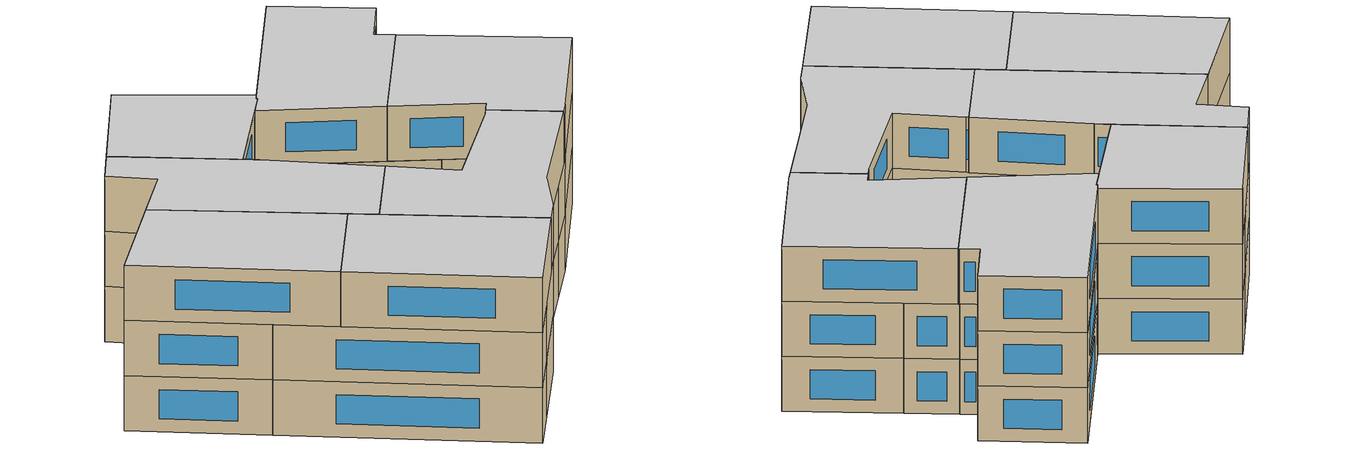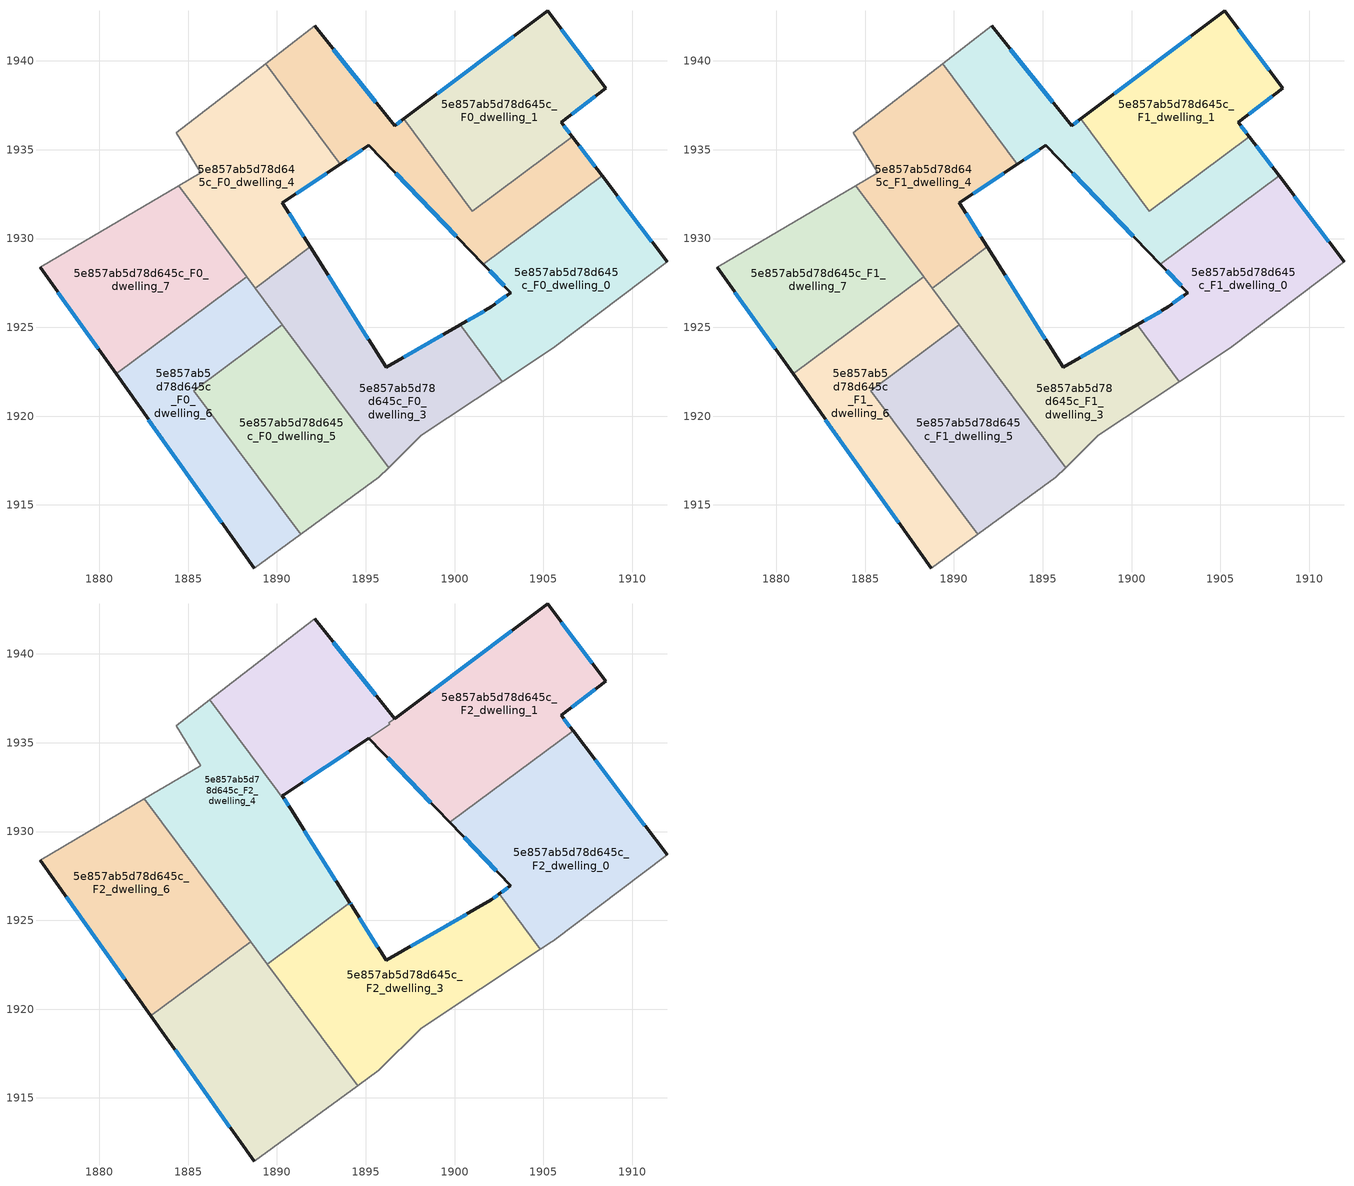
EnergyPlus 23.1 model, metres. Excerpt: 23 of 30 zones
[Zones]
5e857ab5d78d645c_F0_dwelling_0
 floor ground (EU_floor_Construction): 1908.3,1933.53 1911.96,1928.7 1905.53,1923.83 1902.69,1921.95 1900.31,1925.14 1902.08,1926.15 1903.16,1926.96 1901.62,1928.55 z0
 wall outside (EU_wall_Construction): 1901.62,1928.55 1903.16,1926.96 1902.08,1926.15 1900.31,1925.14 / 1911.96,1928.7 1908.3,1933.53 z0:3
 wall to 5e857ab5d78d645c_F0_dwelling_2 (EU_wall_Construction): 1908.3,1933.53 1901.62,1928.55 z0:3
 wall adiabatic (EU_wall_Construction): 1902.69,1921.95 1905.53,1923.83 1911.96,1928.7 z0:3
 wall to 5e857ab5d78d645c_F0_dwelling_3 (EU_wall_Construction): 1900.31,1925.14 1902.69,1921.95 z0:3
 window (EU_Window_Construction): 1902.9,1926.77 1902.33,1926.34 / 1901.98,1928.18 1902.8,1927.34 / 1911.1,1929.83 1909.16,1932.39 / 1901.67,1925.92 1900.73,1925.38 z0.7:2.3
5e857ab5d78d645c_F0_dwelling_1
 floor ground (EU_floor_Construction): 1905.25,1942.82 1908.53,1938.46 1906.01,1936.55 1906.63,1935.74 1900.99,1931.55 1897.13,1936.73 z0
 wall outside (EU_wall_Construction): 1906.63,1935.74 1906.01,1936.55 1908.53,1938.46 1905.25,1942.82 1897.13,1936.73 z0:3
 wall to 5e857ab5d78d645c_F0_dwelling_2 (EU_wall_Construction): 1897.13,1936.73 1900.99,1931.55 1906.63,1935.74 z0:3
 window (EU_Window_Construction): 1907.76,1939.48 1906.02,1941.8 / 1906.6,1937 1907.94,1938.01 / 1906.48,1935.93 1906.15,1936.36 / 1903.35,1941.39 1899.04,1938.16 z0.7:2.3
5e857ab5d78d645c_F0_dwelling_2
 floor ground (EU_floor_Construction): 1906.63,1935.74 1908.3,1933.53 1901.62,1928.55 1895.16,1935.25 1893.58,1934.2 1889.37,1939.85 1892.13,1941.98 1896.62,1936.35 1897.13,1936.73 1900.99,1931.55 z0
 wall outside (EU_wall_Construction): 1897.13,1936.73 1896.62,1936.35 1892.13,1941.98 / 1908.3,1933.53 1906.63,1935.74 / 1893.58,1934.2 1895.16,1935.25 1901.62,1928.55 z0:3
 wall to 5e857ab5d78d645c_F0_dwelling_4 (EU_wall_Construction): 1889.37,1939.85 1893.58,1934.2 z0:3
 wall adiabatic (EU_wall_Construction): 1892.13,1941.98 1889.37,1939.85 z0:3
 window (EU_Window_Construction): 1895.57,1937.67 1893.18,1940.66 / 1897.01,1936.64 1896.74,1936.44 / 1907.91,1934.05 1907.02,1935.22 / 1896.68,1933.68 1900.1,1930.13 / 1893.95,1934.44 1894.79,1935.01 z0.7:2.3
5e857ab5d78d645c_F0_dwelling_3
 floor ground (EU_floor_Construction): 1900.31,1925.14 1902.69,1921.95 1898.12,1918.91 1896.29,1917.1 1888.77,1927.21 1891.89,1929.53 1896.15,1922.75 z0
 wall outside (EU_wall_Construction): 1900.31,1925.14 1896.15,1922.75 1891.89,1929.53 z0:3
 wall adiabatic (EU_wall_Construction): 1896.29,1917.1 1898.12,1918.91 1902.69,1921.95 z0:3
 wall to 5e857ab5d78d645c_F0_dwelling_4 (EU_wall_Construction): 1891.89,1929.53 1888.77,1927.21 z0:3
 wall to 5e857ab5d78d645c_F0_dwelling_5 (EU_wall_Construction): 1890.3,1925.14 1896.29,1917.1 z0:3
 wall to 5e857ab5d78d645c_F0_dwelling_6 (EU_wall_Construction): 1888.77,1927.21 1890.3,1925.14 z0:3
 window (EU_Window_Construction): 1895.15,1924.34 1892.89,1927.94 / 1899.34,1924.58 1897.13,1923.31 z0.7:2.3
5e857ab5d78d645c_F0_dwelling_4
 floor ground (EU_floor_Construction): 1889.37,1939.85 1893.58,1934.2 1890.32,1932.02 1891.89,1929.53 1888.77,1927.21 1884.48,1932.98 1885.71,1933.7 1884.34,1935.97 z0
 wall outside (EU_wall_Construction): 1891.89,1929.53 1890.32,1932.02 1893.58,1934.2 z0:3
 wall adiabatic (EU_wall_Construction): 1889.37,1939.85 1884.34,1935.97 1885.71,1933.7 1884.48,1932.98 z0:3
 wall to 5e857ab5d78d645c_F0_dwelling_7 (EU_wall_Construction): 1884.48,1932.98 1888.29,1927.84 z0:3
 wall to 5e857ab5d78d645c_F0_dwelling_6 (EU_wall_Construction): 1888.29,1927.84 1888.77,1927.21 z0:3
 window (EU_Window_Construction): 1891.52,1930.11 1890.68,1931.43 / 1891.08,1932.53 1892.81,1933.68 z0.7:2.3
5e857ab5d78d645c_F0_dwelling_5
 floor ground (EU_floor_Construction): 1890.3,1925.14 1896.29,1917.1 1895.73,1916.55 1891.35,1913.35 1885.33,1921.44 z0
 wall adiabatic (EU_wall_Construction): 1891.35,1913.35 1895.73,1916.55 1896.29,1917.1 z0:3
 wall to 5e857ab5d78d645c_F0_dwelling_6 (EU_wall_Construction): 1890.3,1925.14 1885.33,1921.44 1891.35,1913.35 z0:3
5e857ab5d78d645c_F0_dwelling_6
 floor ground (EU_floor_Construction): 1890.3,1925.14 1885.33,1921.44 1891.35,1913.35 1888.72,1911.44 1880.94,1922.38 1888.29,1927.84 z0
 wall outside (EU_wall_Construction): 1880.94,1922.38 1888.72,1911.44 z0:3
 wall adiabatic (EU_wall_Construction): 1888.72,1911.44 1891.35,1913.35 z0:3
 wall to 5e857ab5d78d645c_F0_dwelling_7 (EU_wall_Construction): 1888.29,1927.84 1880.94,1922.38 z0:3
 window (EU_Window_Construction): 1882.77,1919.81 1886.89,1914.01 z0.7:2.3
5e857ab5d78d645c_F0_dwelling_7
 floor ground (EU_floor_Construction): 1884.48,1932.98 1888.29,1927.84 1880.94,1922.38 1876.66,1928.4 z0
 wall outside (EU_wall_Construction): 1876.66,1928.4 1880.94,1922.38 z0:3
 wall adiabatic (EU_wall_Construction): 1884.48,1932.98 1876.66,1928.4 z0:3
 window (EU_Window_Construction): 1877.67,1926.98 1879.94,1923.79 z0.7:2.3
5e857ab5d78d645c_F1_dwelling_0
 floor to 5e857ab5d78d645c_F0_dwelling_0 (EU_floor_Construction): 1908.3,1933.53 1911.96,1928.7 1905.53,1923.83 1902.69,1921.95 1900.31,1925.14 1902.08,1926.15 1903.16,1926.96 1901.62,1928.55 z3
 wall outside (EU_wall_Construction): 1901.62,1928.55 1903.16,1926.96 1902.08,1926.15 1900.31,1925.14 / 1911.96,1928.7 1908.3,1933.53 z3:6
 wall to 5e857ab5d78d645c_F1_dwelling_2 (EU_wall_Construction): 1908.3,1933.53 1901.62,1928.55 z3:6
 wall adiabatic (EU_wall_Construction): 1902.69,1921.95 1905.53,1923.83 1911.96,1928.7 z3:6
 wall to 5e857ab5d78d645c_F1_dwelling_3 (EU_wall_Construction): 1900.31,1925.14 1902.69,1921.95 z3:6
 window (EU_Window_Construction): 1902.9,1926.77 1902.33,1926.34 / 1901.98,1928.18 1902.8,1927.34 / 1911.1,1929.83 1909.16,1932.39 / 1901.67,1925.92 1900.73,1925.38 z3.7:5.3
5e857ab5d78d645c_F1_dwelling_1
 floor to 5e857ab5d78d645c_F0_dwelling_1 (EU_floor_Construction): 1905.25,1942.82 1908.53,1938.46 1906.01,1936.55 1906.63,1935.74 1900.99,1931.55 1897.13,1936.73 z3
 wall outside (EU_wall_Construction): 1906.63,1935.74 1906.01,1936.55 1908.53,1938.46 1905.25,1942.82 1897.13,1936.73 z3:6
 wall to 5e857ab5d78d645c_F1_dwelling_2 (EU_wall_Construction): 1897.13,1936.73 1900.99,1931.55 1906.63,1935.74 z3:6
 window (EU_Window_Construction): 1907.76,1939.48 1906.02,1941.8 / 1906.6,1937 1907.94,1938.01 / 1906.48,1935.93 1906.15,1936.36 / 1903.35,1941.39 1899.04,1938.16 z3.7:5.3
5e857ab5d78d645c_F1_dwelling_2
 floor to 5e857ab5d78d645c_F0_dwelling_2 (EU_floor_Construction): 1906.63,1935.74 1908.3,1933.53 1901.62,1928.55 1895.16,1935.25 1893.58,1934.2 1889.37,1939.85 1892.13,1941.98 1896.62,1936.35 1897.13,1936.73 1900.99,1931.55 z3
 wall outside (EU_wall_Construction): 1897.13,1936.73 1896.62,1936.35 1892.13,1941.98 / 1908.3,1933.53 1906.63,1935.74 / 1893.58,1934.2 1895.16,1935.25 1901.62,1928.55 z3:6
 wall to 5e857ab5d78d645c_F1_dwelling_4 (EU_wall_Construction): 1889.37,1939.85 1893.58,1934.2 z3:6
 wall adiabatic (EU_wall_Construction): 1892.13,1941.98 1889.37,1939.85 z3:6
 window (EU_Window_Construction): 1895.57,1937.67 1893.18,1940.66 / 1897.01,1936.64 1896.74,1936.44 / 1907.91,1934.05 1907.02,1935.22 / 1896.68,1933.68 1900.1,1930.13 / 1893.95,1934.44 1894.79,1935.01 z3.7:5.3
5e857ab5d78d645c_F1_dwelling_3
 floor to 5e857ab5d78d645c_F0_dwelling_3 (EU_floor_Construction): 1900.31,1925.14 1902.69,1921.95 1898.12,1918.91 1896.29,1917.1 1888.77,1927.21 1891.89,1929.53 1896.15,1922.75 z3
 wall outside (EU_wall_Construction): 1900.31,1925.14 1896.15,1922.75 1891.89,1929.53 z3:6
 wall adiabatic (EU_wall_Construction): 1896.29,1917.1 1898.12,1918.91 1902.69,1921.95 z3:6
 wall to 5e857ab5d78d645c_F1_dwelling_4 (EU_wall_Construction): 1891.89,1929.53 1888.77,1927.21 z3:6
 wall to 5e857ab5d78d645c_F1_dwelling_5 (EU_wall_Construction): 1890.3,1925.14 1896.29,1917.1 z3:6
 wall to 5e857ab5d78d645c_F1_dwelling_6 (EU_wall_Construction): 1888.77,1927.21 1890.3,1925.14 z3:6
 window (EU_Window_Construction): 1895.15,1924.34 1892.89,1927.94 / 1899.34,1924.58 1897.13,1923.31 z3.7:5.3
5e857ab5d78d645c_F1_dwelling_4
 floor to 5e857ab5d78d645c_F0_dwelling_4 (EU_floor_Construction): 1889.37,1939.85 1893.58,1934.2 1890.32,1932.02 1891.89,1929.53 1888.77,1927.21 1884.48,1932.98 1885.71,1933.7 1884.34,1935.97 z3
 wall outside (EU_wall_Construction): 1891.89,1929.53 1890.32,1932.02 1893.58,1934.2 z3:6
 wall adiabatic (EU_wall_Construction): 1889.37,1939.85 1884.34,1935.97 1885.71,1933.7 1884.48,1932.98 z3:6
 wall to 5e857ab5d78d645c_F1_dwelling_7 (EU_wall_Construction): 1884.48,1932.98 1888.29,1927.84 z3:6
 wall to 5e857ab5d78d645c_F1_dwelling_6 (EU_wall_Construction): 1888.29,1927.84 1888.77,1927.21 z3:6
 window (EU_Window_Construction): 1891.52,1930.11 1890.68,1931.43 / 1891.08,1932.53 1892.81,1933.68 z3.7:5.3
5e857ab5d78d645c_F1_dwelling_5
 floor to 5e857ab5d78d645c_F0_dwelling_5 (EU_floor_Construction): 1890.3,1925.14 1896.29,1917.1 1895.73,1916.55 1891.35,1913.35 1885.33,1921.44 z3
 wall adiabatic (EU_wall_Construction): 1891.35,1913.35 1895.73,1916.55 1896.29,1917.1 z3:6
 wall to 5e857ab5d78d645c_F1_dwelling_6 (EU_wall_Construction): 1890.3,1925.14 1885.33,1921.44 1891.35,1913.35 z3:6
5e857ab5d78d645c_F1_dwelling_6
 floor to 5e857ab5d78d645c_F0_dwelling_6 (EU_floor_Construction): 1890.3,1925.14 1885.33,1921.44 1891.35,1913.35 1888.72,1911.44 1880.94,1922.38 1888.29,1927.84 z3
 wall outside (EU_wall_Construction): 1880.94,1922.38 1888.72,1911.44 z3:6
 wall adiabatic (EU_wall_Construction): 1888.72,1911.44 1891.35,1913.35 z3:6
 wall to 5e857ab5d78d645c_F1_dwelling_7 (EU_wall_Construction): 1888.29,1927.84 1880.94,1922.38 z3:6
 window (EU_Window_Construction): 1882.77,1919.81 1886.89,1914.01 z3.7:5.3
5e857ab5d78d645c_F1_dwelling_7
 floor to 5e857ab5d78d645c_F0_dwelling_7 (EU_floor_Construction): 1884.48,1932.98 1888.29,1927.84 1880.94,1922.38 1876.66,1928.4 z3
 wall outside (EU_wall_Construction): 1876.66,1928.4 1880.94,1922.38 z3:6
 wall adiabatic (EU_wall_Construction): 1884.48,1932.98 1876.66,1928.4 z3:6
 window (EU_Window_Construction): 1877.67,1926.98 1879.94,1923.79 z3.7:5.3
5e857ab5d78d645c_F2_dwelling_0
 floor to 5e857ab5d78d645c_F1_dwelling_0 (EU_floor_Construction): 1908.3,1933.53 1911.96,1928.7 1905.53,1923.83 1905.47,1923.79 1904.84,1923.38 1902.53,1926.49 1903.16,1926.96 1901.62,1928.56 z6
 floor to 5e857ab5d78d645c_F1_dwelling_2 (EU_floor_Construction): 1906.67,1935.68 1908.3,1933.53 1901.62,1928.56 1899.73,1930.51 z6
 wall outside (EU_wall_Construction): 1899.73,1930.51 1903.16,1926.96 1903.13,1926.94 1902.53,1926.49 / 1911.96,1928.7 1906.67,1935.68 z6:9
 wall to 5e857ab5d78d645c_F2_dwelling_1 (EU_wall_Construction): 1906.67,1935.68 1899.73,1930.51 z6:9
 wall adiabatic (EU_wall_Construction): 1904.84,1923.38 1905.47,1923.79 1905.53,1923.83 1911.96,1928.7 z6:9
 wall to 5e857ab5d78d645c_F2_dwelling_3 (EU_wall_Construction): 1902.53,1926.49 1904.84,1923.38 z6:9
 window (EU_Window_Construction): 1900.54,1929.68 1902.35,1927.8 / 1910.72,1930.34 1907.92,1934.04 / 1902.99,1926.83 1902.67,1926.59 z6.7:8.3
 ceiling to 5e857ab5d78d645c_F3_dwelling_0 (EU_floor_Construction): 1911.96,1928.7 1906.67,1935.68 1899.73,1930.51 1903.16,1926.96 1903.13,1926.94 1902.53,1926.49 1904.84,1923.38 1905.47,1923.79 1905.53,1923.83 z9
5e857ab5d78d645c_F2_dwelling_1
 floor to 5e857ab5d78d645c_F1_dwelling_1 (EU_floor_Construction): 1905.25,1942.82 1908.53,1938.46 1906.01,1936.55 1906.63,1935.74 1900.99,1931.55 1897.13,1936.73 z6
 floor to 5e857ab5d78d645c_F1_dwelling_2 (EU_floor_Construction): 1906.63,1935.74 1906.65,1935.71 1906.66,1935.69 1906.67,1935.68 1899.73,1930.51 1895.16,1935.25 1896.35,1936.05 1896.3,1936.11 1897.13,1936.73 1900.99,1931.55 z6
 wall outside (EU_wall_Construction): 1906.67,1935.68 1906.65,1935.71 1906.01,1936.55 1908.53,1938.46 1905.25,1942.82 1896.62,1936.35 / 1895.16,1935.25 1899.73,1930.51 z6:9
 wall to 5e857ab5d78d645c_F2_dwelling_2 (EU_wall_Construction): 1896.62,1936.35 1896.3,1936.11 1896.35,1936.05 1895.16,1935.25 z6:9
 window (EU_Window_Construction): 1907.76,1939.48 1906.02,1941.8 / 1906.6,1937 1907.94,1938.01 / 1906.5,1935.91 1906.16,1936.36 / 1896.24,1934.14 1898.66,1931.63 / 1903.23,1941.3 1898.65,1937.87 z6.7:8.3
 ceiling to 5e857ab5d78d645c_F3_dwelling_1 (EU_floor_Construction): 1906.67,1935.68 1906.65,1935.71 1906.01,1936.55 1908.53,1938.46 1905.25,1942.82 1896.3,1936.11 1896.35,1936.05 1895.16,1935.25 1899.73,1930.51 z9
5e857ab5d78d645c_F2_dwelling_2
 floor to 5e857ab5d78d645c_F1_dwelling_2 (EU_floor_Construction): 1892.13,1941.98 1896.62,1936.35 1896.3,1936.11 1896.35,1936.05 1893.58,1934.2 1889.37,1939.85 1892.01,1941.89 z6
 floor to 5e857ab5d78d645c_F1_dwelling_4 (EU_floor_Construction): 1889.37,1939.85 1893.58,1934.2 1890.32,1932.02 1890.77,1931.3 1886.22,1937.42 z6
 wall outside (EU_wall_Construction): 1896.62,1936.35 1892.13,1941.98 / 1890.77,1931.3 1890.32,1932.02 1890.34,1932.04 1895.16,1935.26 z6:9
 wall adiabatic (EU_wall_Construction): 1892.13,1941.98 1892.01,1941.89 1886.22,1937.42 z6:9
 wall to 5e857ab5d78d645c_F2_dwelling_4 (EU_wall_Construction): 1886.22,1937.42 1890.77,1931.3 z6:9
 window (EU_Window_Construction): 1895.57,1937.67 1893.18,1940.66 / 1890.66,1931.47 1890.42,1931.85 / 1891.48,1932.79 1894.03,1934.5 z6.7:8.3
 ceiling to 5e857ab5d78d645c_F3_dwelling_2 (EU_floor_Construction): 1896.35,1936.05 1896.3,1936.11 1896.62,1936.35 1892.13,1941.98 1892.01,1941.89 1886.22,1937.42 1890.77,1931.3 1890.32,1932.02 1890.34,1932.04 z9
5e857ab5d78d645c_F2_dwelling_3
 floor to 5e857ab5d78d645c_F1_dwelling_3 (EU_floor_Construction): 1900.31,1925.14 1902.69,1921.95 1898.12,1918.91 1896.29,1917.1 1891.25,1923.87 1894.11,1926 1894.17,1925.9 1894.19,1925.87 1896.15,1922.75 z6
 floor to 5e857ab5d78d645c_F1_dwelling_0 (EU_floor_Construction): 1902.53,1926.49 1904.84,1923.38 1902.69,1921.95 1900.31,1925.14 1902.08,1926.15 z6
 floor to 5e857ab5d78d645c_F1_dwelling_5 (EU_floor_Construction): 1891.25,1923.87 1896.29,1917.1 1895.73,1916.55 1894.55,1915.69 1889.45,1922.54 z6
 wall outside (EU_wall_Construction): 1902.53,1926.49 1902.08,1926.15 1896.15,1922.75 1894.19,1925.87 1894.11,1926 z6:9
 wall adiabatic (EU_wall_Construction): 1894.55,1915.69 1895.73,1916.55 1898.12,1918.91 1904.84,1923.38 z6:9
 wall to 5e857ab5d78d645c_F2_dwelling_4 (EU_wall_Construction): 1894.11,1926 1889.45,1922.54 z6:9
 wall to 5e857ab5d78d645c_F2_dwelling_5 (EU_wall_Construction): 1889.45,1922.54 1894.55,1915.69 z6:9
 window (EU_Window_Construction): 1894.17,1925.9 1894.13,1925.97 / 1895.69,1923.49 1894.65,1925.14 / 1900.69,1925.36 1897.54,1923.55 / 1902.42,1926.41 1902.19,1926.23 z6.7:8.3
 ceiling to 5e857ab5d78d645c_F3_dwelling_3 (EU_floor_Construction): 1898.12,1918.91 1904.84,1923.38 1902.53,1926.49 1902.08,1926.15 1896.15,1922.75 1894.19,1925.87 1894.11,1926 1889.45,1922.54 1894.55,1915.69 1895.73,1916.55 z9
5e857ab5d78d645c_F2_dwelling_4
 floor to 5e857ab5d78d645c_F1_dwelling_4 (EU_floor_Construction): 1886.22,1937.42 1890.77,1931.3 1891.89,1929.53 1888.77,1927.21 1884.48,1932.98 1885.66,1933.67 1885.71,1933.7 1884.34,1935.97 z6
 floor to 5e857ab5d78d645c_F1_dwelling_3 (EU_floor_Construction): 1891.89,1929.53 1894.11,1926 1891.25,1923.87 1888.77,1927.21 z6
 floor to 5e857ab5d78d645c_F1_dwelling_7 (EU_floor_Construction): 1884.48,1932.98 1888.29,1927.84 1886.5,1926.51 1882.53,1931.84 z6
 floor to 5e857ab5d78d645c_F1_dwelling_5 (EU_floor_Construction): 1890.3,1925.14 1891.25,1923.87 1889.45,1922.54 1888.51,1923.81 z6
 floor to 5e857ab5d78d645c_F1_dwelling_6 (EU_floor_Construction): 1888.29,1927.84 1890.3,1925.14 1888.51,1923.81 1886.5,1926.51 z6
 wall outside (EU_wall_Construction): 1894.11,1926 1890.77,1931.3 z6:9
 wall adiabatic (EU_wall_Construction): 1886.22,1937.42 1884.34,1935.97 1885.71,1933.7 1885.66,1933.67 1882.53,1931.84 z6:9
 wall to 5e857ab5d78d645c_F2_dwelling_6 (EU_wall_Construction): 1882.53,1931.84 1888.52,1923.8 z6:9
 wall to 5e857ab5d78d645c_F2_dwelling_5 (EU_wall_Construction): 1888.52,1923.8 1889.45,1922.54 z6:9
 window (EU_Window_Construction): 1893.32,1927.24 1891.55,1930.05 z6.7:8.3
 ceiling to 5e857ab5d78d645c_F3_dwelling_4 (EU_floor_Construction): 1894.11,1926 1890.77,1931.3 1886.22,1937.42 1884.34,1935.97 1885.71,1933.7 1885.66,1933.67 1882.53,1931.84 1889.45,1922.54 z9
5e857ab5d78d645c_F2_dwelling_5
 floor to 5e857ab5d78d645c_F1_dwelling_5 (EU_floor_Construction): 1888.52,1923.8 1894.55,1915.69 1891.35,1913.35 1885.34,1921.43 z6
 floor to 5e857ab5d78d645c_F1_dwelling_6 (EU_floor_Construction): 1885.34,1921.43 1891.35,1913.35 1888.72,1911.44 1882.9,1919.62 z6
 wall outside (EU_wall_Construction): 1882.9,1919.62 1888.72,1911.44 z6:9
 wall to 5e857ab5d78d645c_F2_dwelling_6 (EU_wall_Construction): 1888.52,1923.8 1882.9,1919.62 z6:9
 wall adiabatic (EU_wall_Construction): 1888.72,1911.44 1894.55,1915.69 z6:9
 window (EU_Window_Construction): 1884.27,1917.7 1887.35,1913.36 z6.7:8.3
 ceiling to 5e857ab5d78d645c_F3_dwelling_5 (EU_floor_Construction): 1894.55,1915.69 1888.52,1923.8 1882.9,1919.62 1888.72,1911.44 z9
5e857ab5d78d645c_F2_dwelling_6
 floor to 5e857ab5d78d645c_F1_dwelling_6 (EU_floor_Construction): 1886.5,1926.51 1888.51,1923.81 1885.33,1921.44 1885.34,1921.43 1882.9,1919.62 1880.94,1922.38 z6
 floor to 5e857ab5d78d645c_F1_dwelling_7 (EU_floor_Construction): 1882.53,1931.84 1886.5,1926.51 1880.94,1922.38 1876.66,1928.4 z6
 floor to 5e857ab5d78d645c_F1_dwelling_5 (EU_floor_Construction): 1888.51,1923.81 1888.52,1923.8 1885.34,1921.43 1885.33,1921.44 z6
 wall outside (EU_wall_Construction): 1876.66,1928.4 1882.9,1919.62 z6:9
 wall adiabatic (EU_wall_Construction): 1882.53,1931.84 1876.66,1928.4 z6:9
 window (EU_Window_Construction): 1878.13,1926.34 1881.44,1921.68 z6.7:8.3
 ceiling to 5e857ab5d78d645c_F3_dwelling_6 (EU_floor_Construction): 1888.52,1923.8 1882.53,1931.84 1876.66,1928.4 1882.9,1919.62 z9
[Building]
EU S2 Campaign: North Axis=0; Terrain=City; Solar Distribution=FullExterior
[Site:Location]
Budapest.Ferenc.Liszt.Intl.AP: Latitude=47.437; Longitude=19.256; Time Zone=1; Elevation=185
[SizingPeriod:WeatherFileDays]
AnnualSizingPeriod: Begin Month=1; Begin Day of Month=1; End Month=12; End Day of Month=31; Day of Week for Start Day=Monday; Use Weather File Daylight Saving Period=No; Use Weather File Rain and Snow Indicators=No
[MATERIAL]
EU_InternalMass_Material: Roughness=MediumRough; Thickness=0.1; Conductivity=1; Density=1800; Specific Heat=900; Thermal Absorptance=0.9; Solar Absorptance=0.7; Visible Absorptance=0.7
[MATERIAL:NOMASS] Roughness=MediumRough; Thermal Absorptance=0.9; Solar Absorptance=0.7; Visible Absorptance=0.7
Name | Thermal Resistance
EU_wall_NoMass | 0.832559
EU_floor_NoMass | 0.872794
[WINDOWMATERIAL:SIMPLEGLAZINGSYSTEM]
EU_Window_SimpleGlazing: UFactor=2.79869; Solar Heat Gain Coefficient=0.75; Visible Transmittance=0.75
[CONSTRUCTION]
EU_wall_Construction: EU_wall_NoMass
EU_floor_Construction: EU_floor_NoMass
EU_Window_Construction: EU_Window_SimpleGlazing
EU_InternalMass_Construction: EU_InternalMass_Material
[ZONE] Type=1; Multiplier=1; Ceiling Height=autocalculate; Floor Area=autocalculate; Part of Total Floor Area=Yes
Name | Volume
5e857ab5d78d645c_F0_dwelling_0; 5e857ab5d78d645c_F1_dwelling_0 | 187.891
5e857ab5d78d645c_F2_dwelling_0 | 226.429
5e857ab5d78d645c_F0_dwelling_1; 5e857ab5d78d645c_F1_dwelling_1 | 187.849
5e857ab5d78d645c_F2_dwelling_1 | 229.436
5e857ab5d78d645c_F0_dwelling_2; 5e857ab5d78d645c_F1_dwelling_2 | 187.893
5e857ab5d78d645c_F2_dwelling_2 | 160.237
5e857ab5d78d645c_F0_dwelling_3; 5e857ab5d78d645c_F1_dwelling_3 | 187.869
5e857ab5d78d645c_F2_dwelling_3 | 228.892
5e857ab5d78d645c_F0_dwelling_4; 5e857ab5d78d645c_F1_dwelling_4 | 187.863
5e857ab5d78d645c_F2_dwelling_4 | 228.551
5e857ab5d78d645c_F0_dwelling_5; 5e857ab5d78d645c_F1_dwelling_5 | 187.875
5e857ab5d78d645c_F2_dwelling_5 | 214.72
5e857ab5d78d645c_F0_dwelling_6; 5e857ab5d78d645c_F1_dwelling_6 | 187.896
5e857ab5d78d645c_F2_dwelling_6 | 214.724
5e857ab5d78d645c_F0_dwelling_7; 5e857ab5d78d645c_F1_dwelling_7 | 187.892
[INTERNALMASS] Construction=EU_InternalMass_Construction
Name | Zone or ZoneList | Surface Area
5e857ab5d78d645c_F0_dwelling_0_EU_InternalMass | 5e857ab5d78d645c_F0_dwelling_0 | 62.6306
5e857ab5d78d645c_F0_dwelling_1_EU_InternalMass | 5e857ab5d78d645c_F0_dwelling_1 | 62.6177
5e857ab5d78d645c_F0_dwelling_2_EU_InternalMass | 5e857ab5d78d645c_F0_dwelling_2 | 62.6313
5e857ab5d78d645c_F0_dwelling_3_EU_InternalMass | 5e857ab5d78d645c_F0_dwelling_3 | 62.6214
5e857ab5d78d645c_F0_dwelling_4_EU_InternalMass | 5e857ab5d78d645c_F0_dwelling_4 | 62.622
5e857ab5d78d645c_F0_dwelling_5_EU_InternalMass | 5e857ab5d78d645c_F0_dwelling_5 | 62.6235
5e857ab5d78d645c_F0_dwelling_6_EU_InternalMass | 5e857ab5d78d645c_F0_dwelling_6 | 62.6321
5e857ab5d78d645c_F0_dwelling_7_EU_InternalMass | 5e857ab5d78d645c_F0_dwelling_7 | 62.6287
5e857ab5d78d645c_F1_dwelling_0_EU_InternalMass | 5e857ab5d78d645c_F1_dwelling_0 | 62.6306
5e857ab5d78d645c_F1_dwelling_1_EU_InternalMass | 5e857ab5d78d645c_F1_dwelling_1 | 62.6177
5e857ab5d78d645c_F1_dwelling_2_EU_InternalMass | 5e857ab5d78d645c_F1_dwelling_2 | 62.6313
5e857ab5d78d645c_F1_dwelling_3_EU_InternalMass | 5e857ab5d78d645c_F1_dwelling_3 | 62.6214
5e857ab5d78d645c_F1_dwelling_4_EU_InternalMass | 5e857ab5d78d645c_F1_dwelling_4 | 62.622
5e857ab5d78d645c_F1_dwelling_5_EU_InternalMass | 5e857ab5d78d645c_F1_dwelling_5 | 62.6235
5e857ab5d78d645c_F1_dwelling_6_EU_InternalMass | 5e857ab5d78d645c_F1_dwelling_6 | 62.6321
5e857ab5d78d645c_F1_dwelling_7_EU_InternalMass | 5e857ab5d78d645c_F1_dwelling_7 | 62.6287
5e857ab5d78d645c_F2_dwelling_0_EU_InternalMass | 5e857ab5d78d645c_F2_dwelling_0 | 75.4731
5e857ab5d78d645c_F2_dwelling_1_EU_InternalMass | 5e857ab5d78d645c_F2_dwelling_1 | 76.4829
5e857ab5d78d645c_F2_dwelling_2_EU_InternalMass | 5e857ab5d78d645c_F2_dwelling_2 | 53.4176
5e857ab5d78d645c_F2_dwelling_3_EU_InternalMass | 5e857ab5d78d645c_F2_dwelling_3 | 76.3003
5e857ab5d78d645c_F2_dwelling_4_EU_InternalMass | 5e857ab5d78d645c_F2_dwelling_4 | 76.1798
5e857ab5d78d645c_F2_dwelling_5_EU_InternalMass | 5e857ab5d78d645c_F2_dwelling_5 | 71.5737
5e857ab5d78d645c_F2_dwelling_6_EU_InternalMass | 5e857ab5d78d645c_F2_dwelling_6 | 71.5725
[OTHEREQUIPMENT] Fuel Type=Electricity; Design Level Calculation Method=Watts/Area; Power per Zone Floor Area=1; Fraction Latent=0; Fraction Radiant=0; Fraction Lost=0; Carbon Dioxide Generation Rate=0; EndUse Subcategory=EU_Step8_InternalGains
Name | Zone or ZoneList or Space or SpaceList | Schedule
EU_Step8_InternalGain_5e857ab5d78d645c_F0_dwelling_0_f000 | 5e857ab5d78d645c_F0_dwelling_0 | EU_Step8_GainSchedule_5e857ab5d78d645c_F0_dwelling_0_f000
EU_Step8_InternalGain_5e857ab5d78d645c_F0_dwelling_1_f000 | 5e857ab5d78d645c_F0_dwelling_1 | EU_Step8_GainSchedule_5e857ab5d78d645c_F0_dwelling_1_f000
EU_Step8_InternalGain_5e857ab5d78d645c_F0_dwelling_2_f000 | 5e857ab5d78d645c_F0_dwelling_2 | EU_Step8_GainSchedule_5e857ab5d78d645c_F0_dwelling_2_f000
EU_Step8_InternalGain_5e857ab5d78d645c_F0_dwelling_3_f000 | 5e857ab5d78d645c_F0_dwelling_3 | EU_Step8_GainSchedule_5e857ab5d78d645c_F0_dwelling_3_f000
EU_Step8_InternalGain_5e857ab5d78d645c_F0_dwelling_4_f000 | 5e857ab5d78d645c_F0_dwelling_4 | EU_Step8_GainSchedule_5e857ab5d78d645c_F0_dwelling_4_f000
EU_Step8_InternalGain_5e857ab5d78d645c_F0_dwelling_5_f000 | 5e857ab5d78d645c_F0_dwelling_5 | EU_Step8_GainSchedule_5e857ab5d78d645c_F0_dwelling_5_f000
EU_Step8_InternalGain_5e857ab5d78d645c_F0_dwelling_6_f000 | 5e857ab5d78d645c_F0_dwelling_6 | EU_Step8_GainSchedule_5e857ab5d78d645c_F0_dwelling_6_f000
EU_Step8_InternalGain_5e857ab5d78d645c_F0_dwelling_7_f000 | 5e857ab5d78d645c_F0_dwelling_7 | EU_Step8_GainSchedule_5e857ab5d78d645c_F0_dwelling_7_f000
EU_Step8_InternalGain_5e857ab5d78d645c_F1_dwelling_0_f000 | 5e857ab5d78d645c_F1_dwelling_0 | EU_Step8_GainSchedule_5e857ab5d78d645c_F1_dwelling_0_f000
EU_Step8_InternalGain_5e857ab5d78d645c_F1_dwelling_1_f000 | 5e857ab5d78d645c_F1_dwelling_1 | EU_Step8_GainSchedule_5e857ab5d78d645c_F1_dwelling_1_f000
EU_Step8_InternalGain_5e857ab5d78d645c_F1_dwelling_2_f000 | 5e857ab5d78d645c_F1_dwelling_2 | EU_Step8_GainSchedule_5e857ab5d78d645c_F1_dwelling_2_f000
EU_Step8_InternalGain_5e857ab5d78d645c_F1_dwelling_3_f000 | 5e857ab5d78d645c_F1_dwelling_3 | EU_Step8_GainSchedule_5e857ab5d78d645c_F1_dwelling_3_f000
EU_Step8_InternalGain_5e857ab5d78d645c_F1_dwelling_4_f000 | 5e857ab5d78d645c_F1_dwelling_4 | EU_Step8_GainSchedule_5e857ab5d78d645c_F1_dwelling_4_f000
EU_Step8_InternalGain_5e857ab5d78d645c_F1_dwelling_5_f000 | 5e857ab5d78d645c_F1_dwelling_5 | EU_Step8_GainSchedule_5e857ab5d78d645c_F1_dwelling_5_f000
EU_Step8_InternalGain_5e857ab5d78d645c_F1_dwelling_6_f000 | 5e857ab5d78d645c_F1_dwelling_6 | EU_Step8_GainSchedule_5e857ab5d78d645c_F1_dwelling_6_f000
EU_Step8_InternalGain_5e857ab5d78d645c_F1_dwelling_7_f000 | 5e857ab5d78d645c_F1_dwelling_7 | EU_Step8_GainSchedule_5e857ab5d78d645c_F1_dwelling_7_f000
EU_Step8_InternalGain_5e857ab5d78d645c_F2_dwelling_0_f000 | 5e857ab5d78d645c_F2_dwelling_0 | EU_Step8_GainSchedule_5e857ab5d78d645c_F2_dwelling_0_f000
EU_Step8_InternalGain_5e857ab5d78d645c_F2_dwelling_1_f000 | 5e857ab5d78d645c_F2_dwelling_1 | EU_Step8_GainSchedule_5e857ab5d78d645c_F2_dwelling_1_f000
EU_Step8_InternalGain_5e857ab5d78d645c_F2_dwelling_2_f000 | 5e857ab5d78d645c_F2_dwelling_2 | EU_Step8_GainSchedule_5e857ab5d78d645c_F2_dwelling_2_f000
EU_Step8_InternalGain_5e857ab5d78d645c_F2_dwelling_3_f000 | 5e857ab5d78d645c_F2_dwelling_3 | EU_Step8_GainSchedule_5e857ab5d78d645c_F2_dwelling_3_f000
EU_Step8_InternalGain_5e857ab5d78d645c_F2_dwelling_4_f000 | 5e857ab5d78d645c_F2_dwelling_4 | EU_Step8_GainSchedule_5e857ab5d78d645c_F2_dwelling_4_f000
EU_Step8_InternalGain_5e857ab5d78d645c_F2_dwelling_5_f000 | 5e857ab5d78d645c_F2_dwelling_5 | EU_Step8_GainSchedule_5e857ab5d78d645c_F2_dwelling_5_f000
EU_Step8_InternalGain_5e857ab5d78d645c_F2_dwelling_6_f000 | 5e857ab5d78d645c_F2_dwelling_6 | EU_Step8_GainSchedule_5e857ab5d78d645c_F2_dwelling_6_f000
[ZONEVENTILATION:DESIGNFLOWRATE] Schedule=EU_AlwaysOn; Design Flow Rate Calculation Method=AirChanges/Hour; Air Changes per Hour=0.475469; Ventilation Type=Natural; Fan Pressure Rise=0; Fan Total Efficiency=1; Constant Term Coefficient=1; Temperature Term Coefficient=0; Velocity Term Coefficient=0; Velocity Squared Term Coefficient=0; Minimum Indoor Temperature=-100; Maximum Indoor Temperature=100; Delta Temperature=-100; Minimum Outdoor Temperature=-100; Maximum Outdoor Temperature=100; Maximum Wind Speed=40
Name | Zone or ZoneList or Space or SpaceList
EU_ConstantAir_5e857ab5d78d645c_F0_dwelling_0 | 5e857ab5d78d645c_F0_dwelling_0
EU_ConstantAir_5e857ab5d78d645c_F0_dwelling_1 | 5e857ab5d78d645c_F0_dwelling_1
EU_ConstantAir_5e857ab5d78d645c_F0_dwelling_2 | 5e857ab5d78d645c_F0_dwelling_2
EU_ConstantAir_5e857ab5d78d645c_F0_dwelling_3 | 5e857ab5d78d645c_F0_dwelling_3
EU_ConstantAir_5e857ab5d78d645c_F0_dwelling_4 | 5e857ab5d78d645c_F0_dwelling_4
EU_ConstantAir_5e857ab5d78d645c_F0_dwelling_5 | 5e857ab5d78d645c_F0_dwelling_5
EU_ConstantAir_5e857ab5d78d645c_F0_dwelling_6 | 5e857ab5d78d645c_F0_dwelling_6
EU_ConstantAir_5e857ab5d78d645c_F0_dwelling_7 | 5e857ab5d78d645c_F0_dwelling_7
EU_ConstantAir_5e857ab5d78d645c_F1_dwelling_0 | 5e857ab5d78d645c_F1_dwelling_0
EU_ConstantAir_5e857ab5d78d645c_F1_dwelling_1 | 5e857ab5d78d645c_F1_dwelling_1
EU_ConstantAir_5e857ab5d78d645c_F1_dwelling_2 | 5e857ab5d78d645c_F1_dwelling_2
EU_ConstantAir_5e857ab5d78d645c_F1_dwelling_3 | 5e857ab5d78d645c_F1_dwelling_3
EU_ConstantAir_5e857ab5d78d645c_F1_dwelling_4 | 5e857ab5d78d645c_F1_dwelling_4
EU_ConstantAir_5e857ab5d78d645c_F1_dwelling_5 | 5e857ab5d78d645c_F1_dwelling_5
EU_ConstantAir_5e857ab5d78d645c_F1_dwelling_6 | 5e857ab5d78d645c_F1_dwelling_6
EU_ConstantAir_5e857ab5d78d645c_F1_dwelling_7 | 5e857ab5d78d645c_F1_dwelling_7
EU_ConstantAir_5e857ab5d78d645c_F2_dwelling_0 | 5e857ab5d78d645c_F2_dwelling_0
EU_ConstantAir_5e857ab5d78d645c_F2_dwelling_1 | 5e857ab5d78d645c_F2_dwelling_1
EU_ConstantAir_5e857ab5d78d645c_F2_dwelling_2 | 5e857ab5d78d645c_F2_dwelling_2
EU_ConstantAir_5e857ab5d78d645c_F2_dwelling_3 | 5e857ab5d78d645c_F2_dwelling_3
EU_ConstantAir_5e857ab5d78d645c_F2_dwelling_4 | 5e857ab5d78d645c_F2_dwelling_4
EU_ConstantAir_5e857ab5d78d645c_F2_dwelling_5 | 5e857ab5d78d645c_F2_dwelling_5
EU_ConstantAir_5e857ab5d78d645c_F2_dwelling_6 | 5e857ab5d78d645c_F2_dwelling_6
[HVACTEMPLATE:THERMOSTAT] Constant Heating Setpoint=20; Constant Cooling Setpoint=50
EU_HeatOnly_5e857ab5d78d645c_F0_dwelling_0; EU_HeatOnly_5e857ab5d78d645c_F0_dwelling_1; EU_HeatOnly_5e857ab5d78d645c_F0_dwelling_2; EU_HeatOnly_5e857ab5d78d645c_F0_dwelling_3; EU_HeatOnly_5e857ab5d78d645c_F0_dwelling_4; EU_HeatOnly_5e857ab5d78d645c_F0_dwelling_5; EU_HeatOnly_5e857ab5d78d645c_F0_dwelling_6; EU_HeatOnly_5e857ab5d78d645c_F0_dwelling_7; EU_HeatOnly_5e857ab5d78d645c_F1_dwelling_0; EU_HeatOnly_5e857ab5d78d645c_F1_dwelling_1; EU_HeatOnly_5e857ab5d78d645c_F1_dwelling_2; EU_HeatOnly_5e857ab5d78d645c_F1_dwelling_3; EU_HeatOnly_5e857ab5d78d645c_F1_dwelling_4; EU_HeatOnly_5e857ab5d78d645c_F1_dwelling_5; EU_HeatOnly_5e857ab5d78d645c_F1_dwelling_6; EU_HeatOnly_5e857ab5d78d645c_F1_dwelling_7; EU_HeatOnly_5e857ab5d78d645c_F2_dwelling_0; EU_HeatOnly_5e857ab5d78d645c_F2_dwelling_1; EU_HeatOnly_5e857ab5d78d645c_F2_dwelling_2; EU_HeatOnly_5e857ab5d78d645c_F2_dwelling_3; EU_HeatOnly_5e857ab5d78d645c_F2_dwelling_4; EU_HeatOnly_5e857ab5d78d645c_F2_dwelling_5; EU_HeatOnly_5e857ab5d78d645c_F2_dwelling_6; EU_HeatOnly_5e857ab5d78d645c_F3_dwelling_0; EU_HeatOnly_5e857ab5d78d645c_F3_dwelling_1; EU_HeatOnly_5e857ab5d78d645c_F3_dwelling_2; EU_HeatOnly_5e857ab5d78d645c_F3_dwelling_3; EU_HeatOnly_5e857ab5d78d645c_F3_dwelling_4; EU_HeatOnly_5e857ab5d78d645c_F3_dwelling_5; EU_HeatOnly_5e857ab5d78d645c_F3_dwelling_6
[HVACTEMPLATE:ZONE:IDEALLOADSAIRSYSTEM] System Availability Schedule=EU_AlwaysOn; Maximum Heating Supply Air Temperature=50; Minimum Cooling Supply Air Temperature=13; Maximum Heating Supply Air Humidity Ratio=0.0156; Minimum Cooling Supply Air Humidity Ratio=0.0077; Heating Limit=NoLimit; Cooling Limit=NoLimit; Heating Availability Schedule=EU_AlwaysOn; Cooling Availability Schedule=EU_CoolingOff; Dehumidification Control Type=ConstantSensibleHeatRatio; Cooling Sensible Heat Ratio=0.7; Dehumidification Setpoint=60; Humidification Control Type=None; Humidification Setpoint=30; Outdoor Air Method=None; Outdoor Air Flow Rate per Person=0.00944; Outdoor Air Flow Rate per Zone Floor Area=0; Outdoor Air Flow Rate per Zone=0; Demand Controlled Ventilation Type=None; Outdoor Air Economizer Type=NoEconomizer; Heat Recovery Type=None; Sensible Heat Recovery Effectiveness=0.7; Latent Heat Recovery Effectiveness=0.65
Name | Template Thermostat
5e857ab5d78d645c_F0_dwelling_0 | EU_HeatOnly_5e857ab5d78d645c_F0_dwelling_0
5e857ab5d78d645c_F0_dwelling_1 | EU_HeatOnly_5e857ab5d78d645c_F0_dwelling_1
5e857ab5d78d645c_F0_dwelling_2 | EU_HeatOnly_5e857ab5d78d645c_F0_dwelling_2
5e857ab5d78d645c_F0_dwelling_3 | EU_HeatOnly_5e857ab5d78d645c_F0_dwelling_3
5e857ab5d78d645c_F0_dwelling_4 | EU_HeatOnly_5e857ab5d78d645c_F0_dwelling_4
5e857ab5d78d645c_F0_dwelling_5 | EU_HeatOnly_5e857ab5d78d645c_F0_dwelling_5
5e857ab5d78d645c_F0_dwelling_6 | EU_HeatOnly_5e857ab5d78d645c_F0_dwelling_6
5e857ab5d78d645c_F0_dwelling_7 | EU_HeatOnly_5e857ab5d78d645c_F0_dwelling_7
5e857ab5d78d645c_F1_dwelling_0 | EU_HeatOnly_5e857ab5d78d645c_F1_dwelling_0
5e857ab5d78d645c_F1_dwelling_1 | EU_HeatOnly_5e857ab5d78d645c_F1_dwelling_1
5e857ab5d78d645c_F1_dwelling_2 | EU_HeatOnly_5e857ab5d78d645c_F1_dwelling_2
5e857ab5d78d645c_F1_dwelling_3 | EU_HeatOnly_5e857ab5d78d645c_F1_dwelling_3
5e857ab5d78d645c_F1_dwelling_4 | EU_HeatOnly_5e857ab5d78d645c_F1_dwelling_4
5e857ab5d78d645c_F1_dwelling_5 | EU_HeatOnly_5e857ab5d78d645c_F1_dwelling_5
5e857ab5d78d645c_F1_dwelling_6 | EU_HeatOnly_5e857ab5d78d645c_F1_dwelling_6
5e857ab5d78d645c_F1_dwelling_7 | EU_HeatOnly_5e857ab5d78d645c_F1_dwelling_7
5e857ab5d78d645c_F2_dwelling_0 | EU_HeatOnly_5e857ab5d78d645c_F2_dwelling_0
5e857ab5d78d645c_F2_dwelling_1 | EU_HeatOnly_5e857ab5d78d645c_F2_dwelling_1
5e857ab5d78d645c_F2_dwelling_2 | EU_HeatOnly_5e857ab5d78d645c_F2_dwelling_2
5e857ab5d78d645c_F2_dwelling_3 | EU_HeatOnly_5e857ab5d78d645c_F2_dwelling_3
5e857ab5d78d645c_F2_dwelling_4 | EU_HeatOnly_5e857ab5d78d645c_F2_dwelling_4
5e857ab5d78d645c_F2_dwelling_5 | EU_HeatOnly_5e857ab5d78d645c_F2_dwelling_5
5e857ab5d78d645c_F2_dwelling_6 | EU_HeatOnly_5e857ab5d78d645c_F2_dwelling_6
[SIZING:ZONE] Zone Cooling Design Supply Air Temperature Input Method=SupplyAirTemperature; Zone Cooling Design Supply Air Temperature=13; Zone Heating Design Supply Air Temperature Input Method=SupplyAirTemperature; Zone Heating Design Supply Air Temperature=50; Zone Cooling Design Supply Air Humidity Ratio=0.008; Zone Heating Design Supply Air Humidity Ratio=0.008; Cooling Design Air Flow Method=DesignDay; Cooling Design Air Flow Rate=0; Cooling Minimum Air Flow per Zone Floor Area=0.000762; Cooling Minimum Air Flow=0; Cooling Minimum Air Flow Fraction=0.2; Heating Design Air Flow Method=DesignDay; Heating Design Air Flow Rate=0; Heating Maximum Air Flow per Zone Floor Area=0.002032; Heating Maximum Air Flow=0.141576; Heating Maximum Air Flow Fraction=0.3; Account for Dedicated Outdoor Air System=No; Dedicated Outdoor Air System Control Strategy=NeutralSupplyAir; Dedicated Outdoor Air Low Setpoint Temperature for Design=autosize; Dedicated Outdoor Air High Setpoint Temperature for Design=autosize; Zone Load Sizing Method=Sensible Load Only No Latent Load; Zone Latent Cooling Design Supply Air Humidity Ratio Input Method=HumidityRatioDifference; Zone Cooling Design Supply Air Humidity Ratio Difference=0.005; Zone Latent Heating Design Supply Air Humidity Ratio Input Method=HumidityRatioDifference; Zone Humidification Design Supply Air Humidity Ratio Difference=0.005
5e857ab5d78d645c_F0_dwelling_0; 5e857ab5d78d645c_F0_dwelling_1; 5e857ab5d78d645c_F0_dwelling_2; 5e857ab5d78d645c_F0_dwelling_3; 5e857ab5d78d645c_F0_dwelling_4; 5e857ab5d78d645c_F0_dwelling_5; 5e857ab5d78d645c_F0_dwelling_6; 5e857ab5d78d645c_F0_dwelling_7; 5e857ab5d78d645c_F1_dwelling_0; 5e857ab5d78d645c_F1_dwelling_1; 5e857ab5d78d645c_F1_dwelling_2; 5e857ab5d78d645c_F1_dwelling_3; 5e857ab5d78d645c_F1_dwelling_4; 5e857ab5d78d645c_F1_dwelling_5; 5e857ab5d78d645c_F1_dwelling_6; 5e857ab5d78d645c_F1_dwelling_7; 5e857ab5d78d645c_F2_dwelling_0; 5e857ab5d78d645c_F2_dwelling_1; 5e857ab5d78d645c_F2_dwelling_2; 5e857ab5d78d645c_F2_dwelling_3; 5e857ab5d78d645c_F2_dwelling_4; 5e857ab5d78d645c_F2_dwelling_5; 5e857ab5d78d645c_F2_dwelling_6
[SCHEDULE:CONSTANT]
Name | Hourly Value
EU_AlwaysOn | 1
EU_CoolingOff | 0
[SCHEDULE:FILE] Column Number=1; Rows to Skip at Top=0; Number of Hours of Data=8760; Column Separator=Comma; Interpolate to Timestep=No; Minutes per Item=60; Adjust Schedule for Daylight Savings=Yes
Name | File
EU_Step8_GainSchedule_5e857ab5d78d645c_F0_dwelling_0_f000 | ../../schedules/5e857ab5d78d645c/5e857ab5d78d645c_F0_dwelling_0_f000_gain.csv
EU_Step8_GainSchedule_5e857ab5d78d645c_F0_dwelling_1_f000 | ../../schedules/5e857ab5d78d645c/5e857ab5d78d645c_F0_dwelling_1_f000_gain.csv
EU_Step8_GainSchedule_5e857ab5d78d645c_F0_dwelling_2_f000 | ../../schedules/5e857ab5d78d645c/5e857ab5d78d645c_F0_dwelling_2_f000_gain.csv
EU_Step8_GainSchedule_5e857ab5d78d645c_F0_dwelling_3_f000 | ../../schedules/5e857ab5d78d645c/5e857ab5d78d645c_F0_dwelling_3_f000_gain.csv
EU_Step8_GainSchedule_5e857ab5d78d645c_F0_dwelling_4_f000 | ../../schedules/5e857ab5d78d645c/5e857ab5d78d645c_F0_dwelling_4_f000_gain.csv
EU_Step8_GainSchedule_5e857ab5d78d645c_F0_dwelling_5_f000 | ../../schedules/5e857ab5d78d645c/5e857ab5d78d645c_F0_dwelling_5_f000_gain.csv
EU_Step8_GainSchedule_5e857ab5d78d645c_F0_dwelling_6_f000 | ../../schedules/5e857ab5d78d645c/5e857ab5d78d645c_F0_dwelling_6_f000_gain.csv
EU_Step8_GainSchedule_5e857ab5d78d645c_F0_dwelling_7_f000 | ../../schedules/5e857ab5d78d645c/5e857ab5d78d645c_F0_dwelling_7_f000_gain.csv
EU_Step8_GainSchedule_5e857ab5d78d645c_F1_dwelling_0_f000 | ../../schedules/5e857ab5d78d645c/5e857ab5d78d645c_F1_dwelling_0_f000_gain.csv
EU_Step8_GainSchedule_5e857ab5d78d645c_F1_dwelling_1_f000 | ../../schedules/5e857ab5d78d645c/5e857ab5d78d645c_F1_dwelling_1_f000_gain.csv
EU_Step8_GainSchedule_5e857ab5d78d645c_F1_dwelling_2_f000 | ../../schedules/5e857ab5d78d645c/5e857ab5d78d645c_F1_dwelling_2_f000_gain.csv
EU_Step8_GainSchedule_5e857ab5d78d645c_F1_dwelling_3_f000 | ../../schedules/5e857ab5d78d645c/5e857ab5d78d645c_F1_dwelling_3_f000_gain.csv
EU_Step8_GainSchedule_5e857ab5d78d645c_F1_dwelling_4_f000 | ../../schedules/5e857ab5d78d645c/5e857ab5d78d645c_F1_dwelling_4_f000_gain.csv
EU_Step8_GainSchedule_5e857ab5d78d645c_F1_dwelling_5_f000 | ../../schedules/5e857ab5d78d645c/5e857ab5d78d645c_F1_dwelling_5_f000_gain.csv
EU_Step8_GainSchedule_5e857ab5d78d645c_F1_dwelling_6_f000 | ../../schedules/5e857ab5d78d645c/5e857ab5d78d645c_F1_dwelling_6_f000_gain.csv
EU_Step8_GainSchedule_5e857ab5d78d645c_F1_dwelling_7_f000 | ../../schedules/5e857ab5d78d645c/5e857ab5d78d645c_F1_dwelling_7_f000_gain.csv
EU_Step8_GainSchedule_5e857ab5d78d645c_F2_dwelling_0_f000 | ../../schedules/5e857ab5d78d645c/5e857ab5d78d645c_F2_dwelling_0_f000_gain.csv
EU_Step8_GainSchedule_5e857ab5d78d645c_F2_dwelling_1_f000 | ../../schedules/5e857ab5d78d645c/5e857ab5d78d645c_F2_dwelling_1_f000_gain.csv
EU_Step8_GainSchedule_5e857ab5d78d645c_F2_dwelling_2_f000 | ../../schedules/5e857ab5d78d645c/5e857ab5d78d645c_F2_dwelling_2_f000_gain.csv
EU_Step8_GainSchedule_5e857ab5d78d645c_F2_dwelling_3_f000 | ../../schedules/5e857ab5d78d645c/5e857ab5d78d645c_F2_dwelling_3_f000_gain.csv
EU_Step8_GainSchedule_5e857ab5d78d645c_F2_dwelling_4_f000 | ../../schedules/5e857ab5d78d645c/5e857ab5d78d645c_F2_dwelling_4_f000_gain.csv
EU_Step8_GainSchedule_5e857ab5d78d645c_F2_dwelling_5_f000 | ../../schedules/5e857ab5d78d645c/5e857ab5d78d645c_F2_dwelling_5_f000_gain.csv
EU_Step8_GainSchedule_5e857ab5d78d645c_F2_dwelling_6_f000 | ../../schedules/5e857ab5d78d645c/5e857ab5d78d645c_F2_dwelling_6_f000_gain.csv
